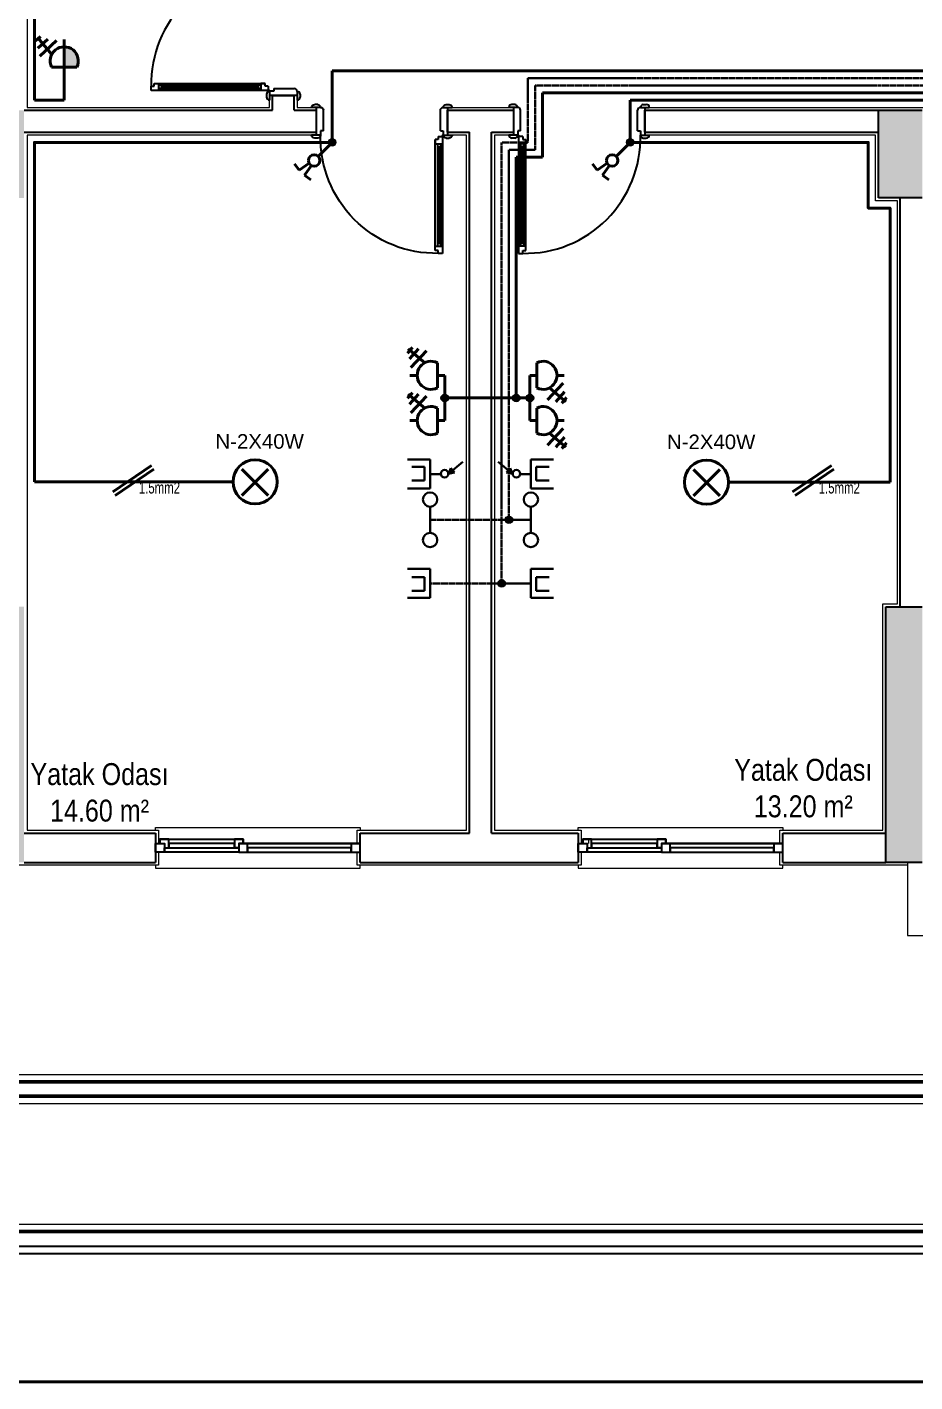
# Model space of a CAD drawing. Header units: metres. Extents: x 134072 to 172200, y 35728 to 38066.
# Drawn here: x 149183 to 149791, y 35728 to 36656 of the extents above; entities that cross this region are included whole.
import ezdxf
from ezdxf.enums import TextEntityAlignment as Align

# ---------------------------------------------------------------- set-up
doc = ezdxf.new("R2010")
doc.units = ezdxf.units.M
doc.linetypes.add('DASHED', pattern=[0.75, 0.5, -0.25])
for name, color, linetype, lineweight in [('Cizgi 20', 175, 'Continuous', 20), ('ELEKTRİK', 102, 'Continuous', 40), ('m_kuvvetliakım', 1, 'Continuous', 40), ('m_zayıfakım', 2, 'DASHED', 30), ('SEMBOL', 140, 'Continuous', 20), ('sıva', 145, 'Continuous', 5), ('Tarama 13', 221, 'Continuous', 13)]:
    doc.layers.add(name, color=color, linetype=linetype, lineweight=lineweight)
for name, color, linetype in [('den', 156, 'Continuous'), ('duvaR', 52, 'Continuous'), ('kapı', 129, 'Continuous'), ('Kolon', 175, 'Continuous'), ('pencere', 28, 'Continuous'), ('yazı', 7, 'Continuous')]:
    doc.layers.add(name, color=color, linetype=linetype)
doc.styles.add('omr', font='ARIALN.TTF', dxfattribs={"height": 20})
doc.styles.add('ROMANTUR', font='arial.ttf', dxfattribs={"width": 0.7})

# ---------------------------------------------------------------- blocks, each defined once
blk = doc.blocks.new('A$C26BE1022')
at = {"layer": 'kapı'}
for p, q in [((84.68, 99.97), (84.68, 96.97)), ((86.68, 99.97), (84.68, 99.97)), ((84.68, 99.97), (84.68, 24.01)), ((84.68, 96.97), (89.68, 96.97)), ((86.18, 27.01), (86.18, 96.97)), ((86.18, 94.97), (88.18, 94.97)), ((89.68, 101.97), (86.68, 101.97)), ((86.68, 101.97), (86.68, 99.97)), ((87.18, 28.96), (87.18, 94.97)), ((88.18, 27.01), (88.18, 96.97)), ((89.68, 22.01), (89.68, 101.97)), ((86.18, 28.96), (88.18, 28.96)), ((6.13, 21), (0, 21)), ((4.13, 22.99), (2.12, 22.99)), ((3.13, 2), (3.13, 21)), ((6.13, 18), (6.13, 21)), ((84.68, 27.01), (89.68, 27.01)), ((84.68, 24.01), (84.68, 27.01)), ((86.68, 24.01), (84.68, 24.01)), ((86.68, 22.01), (86.68, 24.01)), ((86.68, 22.01), (89.68, 22.01)), ((90.13, 18), (90.13, 21)), ((90.13, 21), (96.25, 21)), ((92.13, 22.99), (94.13, 22.99)), ((93.13, 2), (93.13, 21)), ((8.13, 18), (6.13, 18)), ((8.13, 18), (8.13, 4)), ((88.13, 18), (88.13, 4)), ((88.13, 18), (90.13, 18)), ((6, 2), (0, 2)), ((90.25, 2), (96.25, 2)), ((4.13, 0), (2.12, 0)), ((92.13, 0), (94.13, 0))]:
    blk.add_line(p, q, dxfattribs=at)
blk.add_circle((89.68, 21.51), 0.5, dxfattribs=at)
for centre, radius, start, end in [((85.11, 22.97), 79.01, 88.8629, 181.43388), ((2.16, 20.83), 2.16, 90.82478, 175.59734), ((4.13, 20.99), 2, 0.11309, 90), ((92.13, 20.99), 2, 90, 179.88691), ((94.1, 20.83), 2.16, 4.40266, 89.17522), ((2.16, 2.16), 2.16, 184.40532, 269.17263), ((3.99, 2), 2.01, 273.80311, 359.79765), ((5.95, 4.18), 2.19, 271.41846, 355.0939), ((90.31, 4.18), 2.19, 184.9061, 268.58154), ((92.26, 2), 2.01, 180.20235, 266.19689), ((94.1, 2.16), 2.16, 270.82737, 355.59468)]:
    blk.add_arc(centre, radius, start, end, dxfattribs=at)
blk = doc.blocks.new('m-telefon')
at = {"layer": 'm_zayıfakım', "color": 2, "linetype": 'Continuous', "ltscale": 100}
blk.add_line((-8.96, 0), (8.96, 0), dxfattribs=at)
for centre in [(-13.86, 0), (13.86, 0)]:
    blk.add_circle(centre, 4.9, dxfattribs=at)
blk = doc.blocks.new('m-anten')
at = {"layer": 'm_zayıfakım', "color": 30, "linetype": 'Continuous', "ltscale": 100}
for p, q in [((9.95, 0), (-9.95, 0)), ((-9.95, 0), (-9.95, -15.56)), ((9.95, -15.56), (9.95, 0)), ((-4.98, -3.73), (-4.98, -12.45)), ((4.35, -3.73), (-4.98, -3.73)), ((4.35, -12.45), (4.35, -3.73))]:
    blk.add_line(p, q, dxfattribs=at)
blk = doc.blocks.new('m-tv')
at = {"layer": 'm_zayıfakım', "color": 30, "linetype": 'Continuous', "ltscale": 100}
for p, q in [((-0.21, 12.67), (-8.26, 22.33)), ((-1.04, 16.73), (-4.05, 14.22)), ((-0.21, 12.67), (-4.05, 14.22)), ((-0.21, 12.67), (-1.04, 16.73)), ((9.95, 0), (-9.95, 0)), ((-9.95, 0), (-9.95, -15.56)), ((0, 0), (0.01, 7.37)), ((9.95, 0), (9.95, -15.56)), ((9.95, -15.56), (9.95, 0)), ((-4.98, -3.73), (-4.98, -12.45)), ((4.35, -3.73), (-4.98, -3.73)), ((4.35, -12.45), (4.35, -3.73))]:
    blk.add_line(p, q, dxfattribs=at)
blk.add_circle((-0.2, 9.91), 2.55, dxfattribs=at)
blk = doc.blocks.new('m-avize')
at = {"layer": 'm_kuvvetliakım', "color": 1}
for p, q in [((9, -9), (-9, 9)), ((-9, -9), (9, 9))]:
    blk.add_line(p, q, dxfattribs=at)
blk.add_circle((0, 0.31), 15.11, dxfattribs=at)
blk = doc.blocks.new('m-epriz')
at = {"layer": 'm_kuvvetliakım'}
blk.add_hatch(color=256, dxfattribs=at).paths.add_polyline_path([(0, 13.86), (0, 0), (8.65, 0, 0.554639)])
for p, q in [((-19.69, 18.01), (-16.24, 21)), ((-8.54, 8.68), (-18.17, 19.93)), ((-18.17, 13), (-11.25, 19.06)), ((0, 13.86), (0, 18.84)), ((-16.71, 7.38), (-5.34, 18.11)), ((0, 0), (0, 13.86)), ((8.65, 0), (-8.65, 0))]:
    blk.add_line(p, q, dxfattribs=at)
blk.add_arc((0, 4.23), 9.63, 333.94212, 206.05788, dxfattribs=at)
blk = doc.blocks.new('m-priz')
at = {"layer": 'm_kuvvetliakım'}
for p, q in [((0, 13.86), (0, 18.84)), ((8.54, 8.68), (18.17, 19.93)), ((18.17, 13), (11.25, 19.06)), ((19.05, 17.1), (15.28, 20.4)), ((16.71, 7.38), (5.34, 18.11)), ((8.65, 0), (-8.65, 0))]:
    blk.add_line(p, q, dxfattribs=at)
blk.add_arc((0, 4.23), 9.63, 333.94212, 206.05788, dxfattribs=at)
blk = doc.blocks.new('m-komutatör')
at = {"layer": 'm_kuvvetliakım', "color": 6}
for p, q in [((-24.8, 4), (-23.5, 12.1)), ((-12, 2), (-24.8, 4)), ((-12, -1.9), (-24.9, -4.1)), ((-24.9, -4.1), (-23.6, -12.2))]:
    blk.add_line(p, q, dxfattribs=at)
blk.add_circle((-6.2, 0), 6.17, dxfattribs=at)

msp = doc.modelspace()

# ---------------------------------------------------------------- hatches: boundary and pattern name
at = {"layer": 'SEMBOL'}
for points in [[(149388.88, 36577.06, 1), (149393.99, 36577.06, 1)], [(149592.95, 36577.06, 1), (149598.06, 36577.06, 1)], [(149465.95, 36402.05, 1), (149471.06, 36402.05, 1)], [(149514.95, 36402.05, 1), (149520.06, 36402.05, 1)], [(149524.32, 36402.05, 1), (149529.43, 36402.05, 1)], [(149509.95, 36318.66, 1), (149515.06, 36318.66, 1)], [(149504.95, 36275.09, 1), (149510.06, 36275.09, 1)]]:
    msp.add_hatch(color=1, dxfattribs=at).paths.add_polyline_path(points)
at = {"layer": 'Tarama 13'}
h = msp.add_hatch(dxfattribs=at)
h.set_pattern_fill('ANSI33,_O', color=256, scale=2)
h.set_pattern_definition([(45, (123036.863, 22063.553), (-8.980256, 8.980256), []), (45, (123045.843, 22063.553), (-8.980256, 8.980256), [6.35, -3.175])])
h.paths.add_polyline_path([(148380.5, 37659.06), (148350.5, 37659.06), (148350.5, 37599.06), (148380.5, 37599.06)])
h.paths.add_polyline_path([(148835.5, 37659.06), (148805.5, 37659.06), (148805.5, 37599.06), (148835.5, 37599.06)])
h.paths.add_polyline_path([(149180.5, 37784.06), (149155.5, 37784.06), (149155.5, 37609.06), (149180.5, 37609.06)])
h.paths.add_polyline_path([(149795.5, 37784.06), (149770.5, 37784.06), (149770.5, 37609.06), (149795.5, 37609.06)])
h.paths.add_polyline_path([(149795.5, 37329.06), (149765.5, 37329.06), (149765.5, 37269.06), (149795.5, 37269.06)])
h.paths.add_polyline_path([(149795.5, 37084.06), (149770.5, 37084.06), (149770.5, 37009.06), (149795.5, 37009.06)])
h.paths.add_polyline_path([(149180.5, 37084.06), (149155.5, 37084.06), (149155.5, 37009.06), (149180.5, 37009.06)])
h.paths.add_polyline_path([(149180.5, 37294.06), (148950.5, 37294.06), (148950.5, 37269.06), (149180.5, 37269.06)])
h.paths.add_polyline_path([(148835.5, 37084.06), (148660.5, 37084.06), (148660.5, 37059.06), (148835.5, 37059.06)])
h.paths.add_polyline_path([(148380.5, 37119.06), (148350.5, 37119.06), (148350.5, 37059.06), (148380.5, 37059.06)])
h.paths.add_polyline_path([(149180.5, 36859.06), (149155.5, 36859.06), (149155.5, 36784.06), (149180.5, 36784.06)])
h.paths.add_polyline_path([(149180.5, 36599.06), (149150.5, 36599.06), (149150.5, 36539.06), (149180.5, 36539.06)])
h.paths.add_polyline_path([(149180.5, 36259.06), (149155.5, 36259.06), (149155.5, 36084.06), (149180.5, 36084.06)])
h.paths.add_polyline_path([(148710.5, 36214.06), (148650.5, 36214.06), (148650.5, 36184.06), (148710.5, 36184.06)])
h.paths.add_polyline_path([(148380.5, 36244.06), (148350.5, 36244.06), (148350.5, 36184.06), (148380.5, 36184.06)])
h.paths.add_polyline_path([(148380.5, 36634.06), (148350.5, 36634.06), (148350.5, 36574.06), (148380.5, 36574.06)])
h.paths.add_polyline_path([(148710.5, 36599.06), (148650.5, 36599.06), (148650.5, 36569.06), (148710.5, 36569.06)])
h.paths.add_polyline_path([(149795.5, 36599.06), (149765.5, 36599.06), (149765.5, 36539.06), (149795.5, 36539.06)])
h.paths.add_polyline_path([(149795.5, 36259.06), (149770.5, 36259.06), (149770.5, 36084.06), (149795.5, 36084.06)])
h.paths.add_polyline_path([(150175.5, 36114.06), (150115.5, 36114.06), (150115.5, 36084.06), (150175.5, 36084.06)])
h.paths.add_polyline_path([(150145.5, 36599.06), (150115.5, 36599.06), (150115.5, 36539.06), (150145.5, 36539.06)])
h.paths.add_polyline_path([(150275.5, 36809.06), (150100.5, 36809.06), (150100.5, 36784.06), (150275.5, 36784.06)])
h.paths.add_polyline_path([(149795.5, 36859.06), (149770.5, 36859.06), (149770.5, 36784.06), (149795.5, 36784.06)])
h.paths.add_polyline_path([(150665.5, 36114.06), (150605.5, 36114.06), (150605.5, 36084.06), (150665.5, 36084.06)])
h.paths.add_polyline_path([(150765.5, 36599.06), (150640.5, 36599.06), (150640.5, 36574.06), (150765.5, 36574.06)])
h.paths.add_polyline_path([(150765.5, 36964.06), (150735.5, 36964.06), (150735.5, 36904.06), (150765.5, 36904.06)])
h.paths.add_polyline_path([(150765.5, 37294.06), (150640.5, 37294.06), (150640.5, 37269.06), (150765.5, 37269.06)])
h.paths.add_polyline_path([(150145.5, 37329.06), (150115.5, 37329.06), (150115.5, 37269.06), (150145.5, 37269.06)])
h.paths.add_polyline_path([(150275.5, 37084.06), (150100.5, 37084.06), (150100.5, 37059.06), (150275.5, 37059.06)])
h.paths.add_polyline_path([(150665.5, 37784.06), (150605.5, 37784.06), (150605.5, 37754.06), (150665.5, 37754.06)])
h.paths.add_polyline_path([(150175.5, 37784.06), (150115.5, 37784.06), (150115.5, 37754.06), (150175.5, 37754.06)])

# ---------------------------------------------------------------- linework, layer by layer
at = {"lineweight": 20}
for p, q in [((148139.45, 35938.91, 127785.85), (150911.32, 35938.91, 127785.85)), ((148161.95, 35918.91, 127785.85), (150888.82, 35918.91, 127785.85)), ((148161.95, 35836.32, 127785.85), (150888.82, 35836.32, 127785.85))]:
    msp.add_line(p, q, dxfattribs=at)
at = {"lineweight": 50}
for p, q in [((148134.45, 35933.91, 127785.85), (150916.32, 35933.91, 127785.85)), ((148156.95, 35923.91, 127785.85), (150893.82, 35923.91, 127785.85)), ((148156.95, 35831.32, 127785.85), (150893.82, 35831.32, 127785.85))]:
    msp.add_line(p, q, dxfattribs=at)
at = {"lineweight": -2, "ltscale": 10}
for p, q in [((143746.88, 35821.32, 127785.85), (153817.96, 35821.32, 127785.85)), ((143741.88, 35816.32, 127785.85), (153822.96, 35816.32, 127785.85))]:
    msp.add_line(p, q, dxfattribs=at)
at = {"layer": 'Cizgi 20'}
msp.add_lwpolyline([(149785.5, 36084.06), (149785.5, 36034.06), (150125.5, 36034.06), (150125.5, 36084.06)], dxfattribs=at)
at = {"layer": 'den', "lineweight": 5}
for points in [[(149270.5, 36106.06), (149270.5, 36108.06), (149410.5, 36108.06), (149410.5, 36106.06)], [(149560, 36106.06), (149560, 36108.06), (149700, 36108.06), (149700, 36106.06)], [(149270.5, 36082.06), (149270.5, 36080.06), (149410.5, 36080.06), (149410.5, 36082.06)], [(149560, 36082.06), (149560, 36080.06), (149700, 36080.06), (149700, 36082.06)]]:
    msp.add_lwpolyline(points, dxfattribs=at)
at = {"layer": 'duvaR'}
for p, q in [((149350.5, 36599.06), (149350.5, 36609.06)), ((149350.5, 36609.06), (149365.5, 36609.06)), ((149365.5, 36599.06), (149365.5, 36609.06)), ((149180.5, 36599.06), (149350.5, 36599.06)), ((149365.5, 36599.06), (149380.5, 36599.06)), ((149380.5, 36599.06), (149380.5, 36584.06)), ((149470.5, 36599.06), (149515.5, 36599.06)), ((149470.5, 36584.06), (149470.5, 36599.06)), ((149515.5, 36599.06), (149515.5, 36584.06)), ((149605.5, 36599.06), (149765.5, 36599.06)), ((149605.5, 36584.06), (149605.5, 36599.06)), ((149180.5, 36584.06), (149365.5, 36584.06)), ((149365.5, 36584.06), (149380.5, 36584.06)), ((149470.5, 36584.06), (149485.5, 36584.06)), ((149485.5, 36104.06), (149485.5, 36584.06)), ((149500.5, 36104.06), (149500.5, 36584.06)), ((149500.5, 36584.06), (149515.5, 36584.06)), ((149605.5, 36584.06), (149765.5, 36584.06)), ((149780.5, 36259.06), (149780.5, 36539.06)), ((149180.5, 36104.06), (149270.5, 36104.06)), ((149270.5, 36104.06), (149270.5, 36084.06)), ((149410.5, 36104.06), (149485.5, 36104.06)), ((149410.5, 36084.06), (149410.5, 36104.06)), ((149500.5, 36104.06), (149560, 36104.06)), ((149560, 36104.06), (149560, 36084.06)), ((149700, 36104.06), (149770.5, 36104.06)), ((149700, 36084.06), (149700, 36104.06)), ((149180.5, 36084.06), (149270.5, 36084.06)), ((149410.5, 36084.06), (149500.5, 36084.06)), ((149500.5, 36084.06), (149560, 36084.06)), ((149700, 36084.06), (149770.5, 36084.06))]:
    msp.add_line(p, q, dxfattribs=at)
at = {"layer": 'ELEKTRİK'}
msp.add_line((134072.29, 35728.34, 127785.85), (172199.82, 35728.34, 127785.85), dxfattribs=at)
at = {"layer": 'kapı'}
for p, q in [((149267.53, 36612.5), (149267.53, 36615.5)), ((149267.53, 36615.5), (149269.53, 36615.5)), ((149269.53, 36617.5), (149272.53, 36617.5)), ((149269.53, 36615.5), (149269.53, 36617.5)), ((149269.53, 36617.5), (149345.49, 36617.5)), ((149272.53, 36617.5), (149272.53, 36612.5)), ((149342.49, 36616), (149272.53, 36616)), ((149274.53, 36616), (149274.53, 36614)), ((149340.54, 36616), (149340.54, 36614)), ((149342.49, 36617.5), (149342.49, 36612.5)), ((149345.49, 36617.5), (149342.49, 36617.5)), ((149345.49, 36615.5), (149345.49, 36617.5)), ((149347.49, 36615.5), (149345.49, 36615.5)), ((149347.49, 36615.5), (149347.49, 36612.5)), ((149347.49, 36612.5), (149267.53, 36612.5)), ((149342.49, 36614), (149272.53, 36614)), ((149340.54, 36615), (149274.53, 36615)), ((149346.51, 36610.06), (149346.51, 36608.06)), ((149351.5, 36612.06), (149348.5, 36612.06)), ((149348.5, 36612.06), (149348.5, 36605.93)), ((149367.5, 36609.06), (149348.5, 36609.06)), ((149351.5, 36614.06), (149365.5, 36614.06)), ((149351.5, 36614.06), (149351.5, 36612.06)), ((149367.5, 36611.93), (149367.5, 36605.93)), ((149369.5, 36610.06), (149369.5, 36608.06)), ((149518.38, 36601.06), (149512.38, 36601.06)), ((149516.5, 36603.05), (149514.5, 36603.05)), ((149515.5, 36601.06), (149515.5, 36582.06)), ((149520.5, 36585.06), (149520.5, 36599.06)), ((149600.5, 36585.06), (149600.5, 36599.06)), ((149602.63, 36601.06), (149608.63, 36601.06)), ((149604.5, 36603.05), (149606.51, 36603.05)), ((149605.5, 36601.06), (149605.5, 36582.06)), ((149518.5, 36582.06), (149512.38, 36582.06)), ((149516.5, 36580.06), (149514.5, 36580.06)), ((149518.5, 36585.06), (149518.5, 36582.06)), ((149520.5, 36585.06), (149518.5, 36585.06)), ((149521.95, 36581.04), (149518.95, 36581.04)), ((149518.95, 36581.04), (149518.95, 36501.08)), ((149521.95, 36581.04), (149521.95, 36579.04)), ((149521.95, 36579.04), (149523.95, 36579.04)), ((149523.95, 36579.04), (149523.95, 36576.04)), ((149523.95, 36503.08), (149523.95, 36579.04)), ((149600.5, 36585.06), (149602.5, 36585.06)), ((149602.5, 36585.06), (149602.5, 36582.06)), ((149602.5, 36582.06), (149608.63, 36582.06)), ((149604.5, 36580.06), (149606.51, 36580.06)), ((149523.95, 36576.04), (149518.95, 36576.04)), ((149520.45, 36576.04), (149520.45, 36506.08)), ((149522.45, 36574.09), (149520.45, 36574.09)), ((149521.45, 36574.09), (149521.45, 36508.08)), ((149522.45, 36576.04), (149522.45, 36506.08)), ((149523.95, 36506.08), (149518.95, 36506.08)), ((149522.45, 36508.08), (149520.45, 36508.08)), ((149523.95, 36503.08), (149523.95, 36506.08)), ((149518.95, 36501.08), (149521.95, 36501.08)), ((149521.95, 36501.08), (149521.95, 36503.08)), ((149521.95, 36503.08), (149523.95, 36503.08))]:
    msp.add_line(p, q, dxfattribs=at)
for centre in [(149347.99, 36612.5), (149518.95, 36581.54)]:
    msp.add_circle(centre, 0.5, dxfattribs=at)
for centre, radius, start, end in [((149346.53, 36617.07), 79.01, 88.56612, 181.1371), ((149348.51, 36610.06), 2, 90.11309, 180), ((149348.67, 36608.09), 2.16, 180.82478, 265.59734), ((149365.32, 36611.88), 2.19, 1.41846, 85.0939), ((149367.5, 36609.92), 2.01, 3.80311, 89.79765), ((149367.34, 36608.09), 2.16, 274.40532, 359.17263), ((149514.53, 36600.89), 2.16, 90.82737, 175.59468), ((149516.37, 36601.05), 2.01, 0.20235, 86.19689), ((149518.32, 36598.87), 2.19, 4.9061, 88.58154), ((149602.68, 36598.87), 2.19, 91.41846, 175.0939), ((149604.64, 36601.05), 2.01, 93.80311, 179.79765), ((149606.47, 36600.89), 2.16, 4.40532, 89.17263), ((149514.53, 36582.22), 2.16, 184.40266, 269.17522), ((149516.5, 36582.06), 2, 270, 359.88691), ((149523.52, 36580.08), 79.01, 268.8629, 1.43388), ((149604.5, 36582.06), 2, 180.11309, 270), ((149606.47, 36582.22), 2.16, 270.82478, 355.59734)]:
    msp.add_arc(centre, radius, start, end, dxfattribs=at)
at = {"layer": 'Kolon'}
for p, q in [((149765.5, 36539.06), (149765.5, 36599.06)), ((149765.5, 36599.06), (149795.5, 36599.06)), ((149795.5, 36539.06), (149765.5, 36539.06)), ((149770.5, 36084.06), (149770.5, 36259.06)), ((149770.5, 36259.06), (149795.5, 36259.06)), ((149795.5, 36084.06), (149770.5, 36084.06))]:
    msp.add_line(p, q, dxfattribs=at)
at = {"layer": 'm_kuvvetliakım'}
for p, q in [((149207.96, 36628.62), (149207.96, 36606.06)), ((149535.5, 36567.06), (149535.5, 36611.06)), ((149187.5, 36606.06), (149207.96, 36606.06)), ((149517.5, 36567.06), (149535.5, 36567.06)), ((149468.5, 36417.56), (149463.5, 36417.56)), ((149468.5, 36402.05), (149468.5, 36417.56)), ((149526.88, 36417.56), (149526.88, 36386.54)), ((149526.88, 36417.56), (149531.58, 36417.56)), ((149483.5, 36402.05), (149468.5, 36402.05)), ((149468.5, 36402.05), (149468.5, 36386.54)), ((149517.5, 36402.05), (149483.5, 36402.05)), ((149517.5, 36402.05), (149526.88, 36402.05)), ((149468.5, 36386.54), (149463.5, 36386.54)), ((149526.88, 36386.54), (149531.58, 36386.54))]:
    msp.add_line(p, q, dxfattribs=at)
at = {"layer": 'm_kuvvetliakım', "color": 5}
for p, q in [((149391.43, 36626.06), (149391.43, 36577.06)), ((149595.5, 36577.06), (149595.5, 36606.06)), ((149365.5, 36577.06), (149187.5, 36577.06)), ((149391.43, 36577.06), (149365.5, 36577.06)), ((149267.68, 36355.85), (149241.12, 36337.86)), ((149733.28, 36355.85), (149706.72, 36337.86)), ((149269.36, 36353.36), (149242.8, 36335.38)), ((149734.96, 36353.36), (149708.4, 36335.38)), ((149323.53, 36344.67), (149187.5, 36344.67)), ((149662.94, 36344.36), (149773.5, 36344.36))]:
    msp.add_line(p, q, dxfattribs=at)
at = {"layer": 'm_kuvvetliakım', "color": 6}
for p, q in [((149381.89, 36567.51), (149391.43, 36577.06)), ((149585.96, 36567.51), (149595.5, 36577.06))]:
    msp.add_line(p, q, dxfattribs=at)
at = {"layer": 'm_kuvvetliakım'}
for points in [[(149187.5, 36606.06), (149187.5, 36674.06), (149187.5, 36784.06), (149187.5, 36827.06), (149463.5, 36827.06), (149463.5, 36797.06), (149528.5, 36797.06), (149547.5, 36797.06), (149547.5, 36827.06), (149763.5, 36827.06), (149763.5, 36777.06), (149773.5, 36777.06), (149773.5, 36733.05), (149755.5, 36733.05), (149755.5, 36700.06)], [(149931.2, 36742.95), (149931.2, 36737.95), (149900.5, 36737.95), (149900.5, 36727.95), (149822.5, 36727.95), (149822.5, 36611.06), (149795.5, 36611.06), (149765.5, 36611.06), (149535.5, 36611.06)], [(149517.5, 36567.06), (149517.5, 36402.05)], [(149577, 36097.06), (149577, 36097.06)]]:
    msp.add_lwpolyline(points, dxfattribs=at)
at = {"layer": 'm_kuvvetliakım', "color": 5}
for points in [[(149936.2, 36742.95), (149936.2, 36732.95), (149905.5, 36732.95), (149905.5, 36722.95), (149827.5, 36722.95), (149827.5, 36606.06), (149795.5, 36606.06), (149765.5, 36606.06), (149595.5, 36606.06)], [(149391.43, 36626.06), (149765.5, 36626.06), (149795.5, 36626.06), (149827.5, 36626.06)], [(149382.5, 36577.06), (149365.5, 36577.06), (149187.5, 36577.06), (149187.5, 36539.06), (149187.5, 36459.06), (149187.5, 36344.67)], [(149773.5, 36344.36), (149773.5, 36532.06), (149758.5, 36532.06), (149758.5, 36577.06), (149592.95, 36577.06)]]:
    msp.add_lwpolyline(points, dxfattribs=at)
at = {"layer": 'm_zayıfakım', "color": 30}
for p, q in [((149525.5, 36577.06), (149525.5, 36621.06)), ((149507.5, 36275.09), (149458.5, 36275.09)), ((149507.5, 36275.09), (149527.5, 36275.09))]:
    msp.add_line(p, q, dxfattribs=at)
at = {"layer": 'm_zayıfakım'}
for p, q in [((149530.5, 36572.06), (149530.5, 36616.06)), ((149458.5, 36318.66), (149512.5, 36318.66)), ((149527.5, 36318.66), (149512.5, 36318.66))]:
    msp.add_line(p, q, dxfattribs=at)
at = {"layer": 'm_zayıfakım', "color": 30}
for points in [[(149525.5, 36621.06), (149765.5, 36621.06), (149795.5, 36621.06), (149812.5, 36621.06)], [(149525.5, 36577.06), (149507.5, 36577.06), (149507.5, 36272.53)]]:
    msp.add_lwpolyline(points, dxfattribs=at)
at = {"layer": 'm_zayıfakım'}
for points in [[(149530.5, 36616.06), (149765.5, 36616.06), (149795.5, 36616.06), (149817.5, 36616.06)], [(149530.5, 36572.06), (149512.5, 36572.06), (149512.5, 36316.1)], [(149572, 36097.06), (149572, 36097.06)]]:
    msp.add_lwpolyline(points, dxfattribs=at)
at = {"layer": 'pencere'}
for points in [[(149327.5, 36097.06), (149327.5, 36091.06), (149410.5, 36091.06), (149410.5, 36097.06), (149404.5, 36097.06), (149404.5, 36091.06), (149404.5, 36094.06), (149333.5, 36094.06), (149333.5, 36091.06), (149333.5, 36097.06), (149327.5, 36097.06), (149410.5, 36097.06), (149330.5, 36097.06), (149330.5, 36100.06), (149324.5, 36100.06), (149324.5, 36094.06), (149327.5, 36094.06), (149327.5, 36091.06), (149270.5, 36091.06), (149270.5, 36097.06), (149276.5, 36097.06), (149276.5, 36091.06), (149276.5, 36094.06), (149327.5, 36094.06), (149324.5, 36094.06), (149324.5, 36097.06), (149279.5, 36097.06), (149279.5, 36094.06), (149279.5, 36100.06), (149273.5, 36100.06), (149273.5, 36097.06), (149273.5, 36100.06), (149330.5, 36100.06), (149330.5, 36097.06)], [(149617, 36097.06), (149617, 36091.06), (149700, 36091.06), (149700, 36097.06), (149694, 36097.06), (149694, 36091.06), (149694, 36094.06), (149623, 36094.06), (149623, 36091.06), (149623, 36097.06), (149617, 36097.06), (149700, 36097.06), (149620, 36097.06), (149620, 36100.06), (149614, 36100.06), (149614, 36094.06), (149617, 36094.06), (149617, 36091.06), (149560, 36091.06), (149560, 36097.06), (149566, 36097.06), (149566, 36091.06), (149566, 36094.06), (149617, 36094.06), (149614, 36094.06), (149614, 36097.06), (149569, 36097.06), (149569, 36094.06), (149569, 36100.06), (149563, 36100.06), (149563, 36097.06), (149563, 36100.06), (149620, 36100.06), (149620, 36097.06)]]:
    msp.add_lwpolyline(points, dxfattribs=at)
at = {"layer": 'SEMBOL', "color": 1}
for centre in [(149391.43, 36577.06), (149595.5, 36577.06), (149468.5, 36402.05), (149517.5, 36402.05), (149526.88, 36402.05), (149512.5, 36318.66), (149507.5, 36275.09)]:
    msp.add_circle(centre, 2.55, dxfattribs=at)
at = {"layer": 'sıva'}
for p, q in [((149182.5, 36674.06), (149182.5, 36601.06)), ((149348.5, 36601.06), (149348.5, 36611.06)), ((149182.5, 36601.06), (149348.5, 36601.06))]:
    msp.add_line(p, q, dxfattribs=at)
for points in [[(149367.5, 36611.06), (149367.5, 36601.06), (149382.5, 36601.06)], [(149468.5, 36601.06), (149468.5, 36601.06), (149517.5, 36601.06)], [(149603.5, 36601.06), (149765.5, 36601.06), (149795.5, 36601.06), (150002.5, 36601.06)], [(149382.5, 36582.06), (149365.5, 36582.06), (149182.5, 36582.06), (149182.5, 36539.06), (149182.5, 36459.06), (149182.5, 36257.06), (149182.5, 36106.06), (149272.5, 36106.06), (149272.5, 36097.06)], [(149408.5, 36097.06), (149408.5, 36106.06), (149483.5, 36106.06), (149483.5, 36582.06), (149468.5, 36582.06)], [(149517.5, 36582.06), (149517.5, 36582.06), (149502.5, 36582.06), (149502.5, 36106.06), (149562, 36106.06), (149562, 36097.06)], [(149698, 36097.06), (149698, 36106.06), (149768.5, 36106.06), (149768.5, 36261.06), (149778.5, 36261.06), (149778.5, 36537.06), (149763.5, 36537.06), (149763.5, 36582.06), (149603.5, 36582.06)], [(149507.5, 36277.64), (149507.5, 36272.53)], [(149567, 36100.06), (149567, 36097.06)], [(149272.5, 36091.06), (149272.5, 36082.06), (149182.5, 36082.06), (149153.5, 36082.06), (149153.5, 36084.06)], [(149562, 36091.06), (149562, 36082.06), (149500.5, 36082.06), (149408.5, 36082.06), (149408.5, 36091.06)], [(149785.5, 36082.06), (149770.5, 36082.06), (149698, 36082.06), (149698, 36091.06)]]:
    msp.add_lwpolyline(points, dxfattribs=at)

# ---------------------------------------------------------------- block references
at = {"layer": 'duvaR', "xscale": -1, "rotation": 180}
msp.add_blockref('A$C26BE1022', (149377.38, 36603.05), dxfattribs=at)
at = {"layer": 'm_kuvvetliakım'}
for name, p in [('m-epriz', (149207.96, 36628.62)), ('m-avize', (149338.64, 36344.36)), ('m-avize', (149647.83, 36344.06))]:
    msp.add_blockref(name, p, dxfattribs=at)
at = {"layer": 'm_kuvvetliakım', "xscale": -0.6379656958762534, "yscale": 0.6379656958762534, "zscale": 0.6379656958762534, "rotation": 225}
for p in [(149381.89, 36567.51), (149585.96, 36567.51)]:
    msp.add_blockref('m-komutatör', p, dxfattribs=at)
at = {"layer": 'm_kuvvetliakım'}
for p, rotation in [((149463.5, 36417.56), 90), ((149531.58, 36417.56), 270), ((149463.5, 36386.54), 90), ((149531.58, 36386.54), 270)]:
    msp.add_blockref('m-priz', p, dxfattribs=dict(at, rotation=rotation))
at = {"layer": 'm_zayıfakım', "color": 30}
for name, p, rotation in [('m-tv', (149458.5, 36350), 270), ('m-telefon', (149527.5, 36318.66), 270), ('m-anten', (149527.5, 36275.09), 90)]:
    msp.add_blockref(name, p, dxfattribs=dict(at, rotation=rotation))
at = {"layer": 'm_zayıfakım', "color": 30, "xscale": -1}
for name, p, rotation in [('m-tv', (149527.5, 36350), 90), ('m-telefon', (149458.5, 36318.66), 90), ('m-anten', (149458.5, 36275.09), 270)]:
    msp.add_blockref(name, p, dxfattribs=dict(at, rotation=rotation))

# ---------------------------------------------------------------- texts
at = {"layer": 'm_kuvvetliakım', "color": 5, "style": 'ROMANTUR', "width": 0.7}
for p in [(149259.01, 36336.65), (149724.6, 36336.65)]:
    msp.add_text('1.5mm2', height=8, dxfattribs=at).set_placement(p)
at = {"layer": 'm_kuvvetliakım', "color": 4, "style": 'ROMANTUR', "flags": 8}
for p in [(149341.78, 36367.32), (149650.97, 36367.01)]:
    msp.add_attdef('N-2X40W', text='N-2x40W', height=10, dxfattribs=at).set_placement(p, align=Align.CENTER)
at = {"layer": 'yazı', "lineweight": 20, "char_height": 15, "width": 139.1913, "attachment_point": 2, "style": 'omr'}
for s, insert in [('Yatak Odası\\P14.60 m²', (149232.1, 36152.02)), ('Yatak Odası\\P13.20 m²', (149714.06, 36154.95))]:
    msp.add_mtext(s, dxfattribs=dict(at, insert=insert))

doc.saveas('drawing.dxf')
